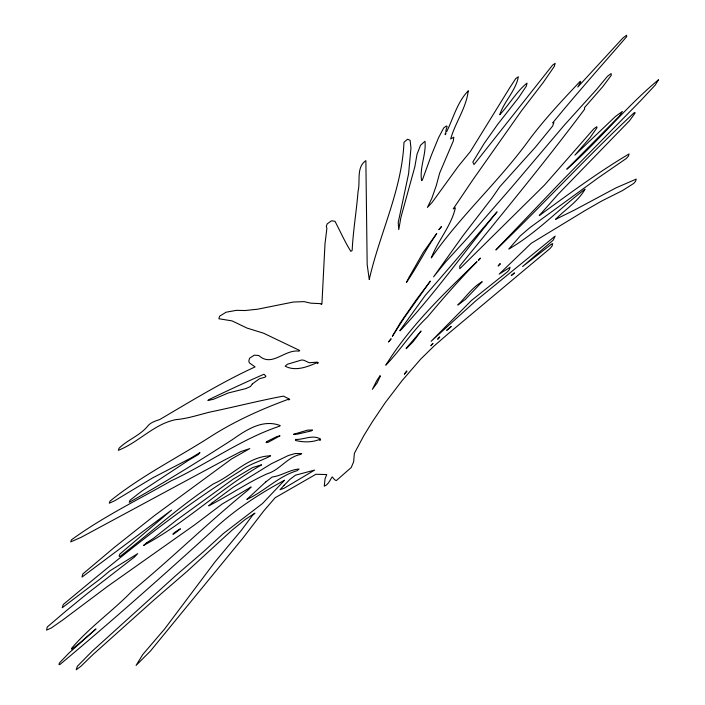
<?xml version="1.0" encoding="UTF-8"?>
<svg xmlns="http://www.w3.org/2000/svg" width="705" height="705" viewBox="0 0 705 705"><rect width="100%" height="100%" fill="white"/><g stroke="black" fill="none" stroke-linecap="round" stroke-linejoin="round"><path stroke-width="1.06" d="M468.235 90.927C466.278 107.9 455.263 122.529 450.662 139.008L453.782 137.167L453.377 140.788L439.647 173.078L436.289 185.582L431.795 198.405L427.415 207.429L432.174 202.326L458.294 166.318L470.358 151.566L509.9 87.517L515.663 78.669L518.36 76.73C515.787 90.804 504.084 101.326 499.783 114.677C509.292 104.622 516.236 91.8 527.049 83.067L526.362 86.072L518.73 97.519L497.677 124.353L484.123 143.529L472.835 162.044L474.024 164.547L552.482 65.248L555.196 63.291L554.28 66.446L543.176 82.556L521.374 110.949L472.94 179.687L453.227 208.909L455.377 207.878C451.244 225.997 437.858 240.643 431.284 257.924C459.669 216.884 497.051 183.185 526.714 143.15C542.691 121.084 561.638 101.062 580.171 81.348L580.744 81.85L577.783 87.032L622.92 37.982L626.542 35.25L626.727 36.598C601.947 65.221 576.628 93.527 552.676 122.917L553.91 122.6L552.579 126.133L535.262 147.354L499.757 186.807L492.178 197.779L462.859 235.867L433.593 276.836L445.727 261.819L467.688 237.832L512.209 186.64L564.326 125.155L596.65 89.385L607.446 76.343L611.129 73.558L611.27 75.294L602.704 86.75L584.498 107.636L584.648 109.143C544.639 162.635 501.898 214.267 459.713 266.111L459.801 268.711L544.657 184.895L593.813 128.83L596.659 126.75L597.073 127.614L590.191 137.475L574.892 155.144L615.359 116.563L622.339 111.469L619.492 116.034L566.785 169.209C598.827 141.018 625.784 106.922 658.558 79.727L655.201 85.102L640.448 100.894L560.184 182.657L495.853 249.984C542.735 204.908 586.904 156.854 634.394 112.509L635.231 112.871L629.565 120.678L558.254 194.104L539.254 215.589C568.582 194.175 597.814 172.496 629.089 153.919L628.393 156.149L626.331 158.458L598.413 177.713L529.737 227.768L520.211 235.972L508.869 249.015C537.087 232.738 559.268 208.654 585.044 189.169C578.25 201.357 565.243 209.429 555.575 219.343L574.258 210.178L615.932 187.891L636.245 179.079L635.549 181.335L633.733 183.415L622.55 190.535L601.797 200.96L585.088 210.539L531.2 243.322L499.158 274.139L510.076 267.292L509.38 269.574L507.75 271.575L471.46 300.462L431.134 341.29L475.866 300.744L555.143 236.096L553.213 240.149L522.572 266.552L551.654 244.018L551.663 244.626L552.746 243.771L552.05 246.08L550.006 248.539L448.31 333.659L434.06 346.014L420.647 359.171L402.15 380.541L385.247 402.661L372.152 422.092L363.692 435.884L354.377 453.341L353.646 461.766L351.231 467.512L336.276 480.625L334.593 479.708L332.249 476.897C330.883 478.281 328.521 484.952 324.274 486.203L325.04 478.774L326.75 474.553L315.911 474.28L275.144 497.73L263.767 510.922L243.119 537.809L150.385 651.103L136.083 665.397L142.727 654.575L164.626 628.983L214.884 562.035L241.418 530.257L252.601 515.24L254.946 513.161L245.155 519.506L231.778 530.416L187.31 571.165L153.937 600.017L92.681 654.83L80.89 666.296L76.228 669.75L77.338 666.296L92.39 651.006L176.506 574.928L203.815 551.416L223.274 533.623L262.542 503.476L284.556 480.228C258.374 494.381 233.276 510.684 211.773 531.359C161.912 576.699 111.443 621.528 59.696 664.683L58.876 664.33L59.678 662.682L68.931 653.077L95.995 628.948L79.286 643.357L71.716 649.261L71.434 648.538C89.368 627.353 112.906 610.953 132.232 590.931C171.835 558.263 208.53 522.238 248.336 489.834L251.174 486.952L222.031 504.11L194.853 524.714L107.671 586.313L62.507 620.188L51.412 627.899L46.583 630.129L47.244 627.009L66.349 610.697L87.182 593.672L134.444 557.038L137.704 553.645L110.015 570.75L99.907 579.166L62.252 607.728L63.274 604.502C120.053 557.1 177.554 510.032 240.423 470.852C249.473 463.881 260.956 461.193 270.614 455.809C248.169 456.364 233.073 475.188 213.597 483.78C180.533 505.564 151.082 532.301 119.841 556.58L119.075 556.157L119.859 554.068L171.474 510.147L81.992 577.087L82.82 573.958L114.201 547.512L154.298 515.725L231.566 458.946L249.808 448.583L240.784 451.614L224.551 460.021L81.216 537.28L70.685 541.907L71.469 539.827C102.683 517.029 137.686 500.012 171.165 480.828C207.799 463.793 241.128 438.977 279.506 426.225L280.255 425.582C262.56 418.761 246.01 430.103 232.024 439.876C198.299 461.519 164.186 482.81 129.226 502.348L129.993 500.259L141.608 491.218L188.482 460.33L198.228 454.61L199.964 452.548L191.293 457.853L152.58 477.937L114.686 500.762L109.266 503.194L110.033 501.114C141.775 475.426 178.744 457.245 212.936 435.117C236.783 420.171 262.401 408.785 288.75 399.127L288.733 399.982L289.737 399.25L283.41 396.122C258.717 400.757 234.395 407.005 209.746 412.108C198.484 414.901 187.548 418.647 175.862 419.634C154.078 423.899 138.709 442.387 118.299 450.328L119.048 448.248C127.534 439.761 139.731 435.708 147.424 426.463C150.332 422.418 155.241 421.096 159.709 419.554C190.958 401.198 222.207 381.951 255.078 366.917L249.482 362.925L248.812 361.251L249.138 359.682L249.658 358.166L254.241 355.197L258.779 355.487C272.007 367.702 284.362 349.125 299.008 351.152L299.757 350.508L263.538 333.192L247.014 328.072L232.033 320.881L218.876 318.748L219.211 317.426L219.678 316.157L226.041 312.227L236.325 310.341L245.023 310.535L257.563 309.213L293.271 302.048L304.075 301.625L310.667 303.15L320.978 303.679L321.172 304.525L321.929 303.881L324.987 243.912L326.891 228.341L326.318 226.534L327.111 223.952L331.491 220.797L334.99 221.299C340.268 231.346 344.842 241.841 350.852 251.394L352.156 250.451C353.099 230.835 356.527 210.962 358.052 191.416C360.563 181.352 355.981 167.358 365.869 160.643L367.173 264.613L369.261 279.497C379.669 233.452 401.921 190.156 403.983 142.278L407.56 139.229L410.099 140.295L410.962 148.006L408.592 173.774L398.219 222.516L398.757 229.583L400.951 217.219L414.822 166.829L417.043 154.184L420.532 145.256L424.974 141.247C426.428 154.369 419.352 167.27 421.608 180.665L422.365 180.022L431.389 155.162L438.528 137.766L443.709 127.913L446.362 126.019L447.067 126.257C447.146 127.446 444.423 132.998 446.794 131.447C453.333 118.052 457.607 101.485 468.235 90.927M317.329 362.502L317.382 363.604L318.352 362.767L317.259 362.141L309.222 362.749L303.97 360.281L301.687 359.982L287.384 364.265L285.164 366.168C295.501 371.694 307.512 366.856 317.329 362.502M319.876 439.321L319.903 440.458L320.652 439.153C313.055 434.218 303.802 439.823 295.518 439.444L295.492 440.431C303.256 442.44 312.324 442.511 319.876 439.321M385.917 365.023C399.197 351.698 412.178 331.209 427.336 317.144C443.242 298.048 459.704 279.444 477.029 261.661C444.009 293.509 410.151 325.736 385.917 365.023M400.052 330.293L400.043 330.839C435.091 293.5 464.586 251.341 497.069 211.835C473.134 239.647 449.552 267.821 425.318 295.316L400.052 330.293M406.265 348.182L406.247 348.719L413.359 341.414L421.079 331.024L406.265 348.182M445.851 132.884C445.692 135.783 444.115 134.717 445.851 132.884M482.07 281.841L465.291 299.475L457.809 305.036C465.802 297.184 472.165 287.402 482.07 281.841M380.198 376.461L377.034 383.053L372.372 389.327L376.664 380.815L380.127 375.589L380.198 376.461M391.028 338.902L388.596 341.855L391.028 338.902M441.383 226.684L438.959 229.627L441.383 226.684M406.847 371.103L404.423 374.055L406.847 371.103M409.305 276.853L406.485 282.361C417.254 266.737 425.855 249.288 436.748 233.522L423.476 252.046L409.305 276.853M252.355 383.908L250.495 386.507L245.789 388.605L228.288 392.976L213.439 399.286L207.896 400.519L209.015 399.568C227.107 390.834 245.622 382.26 264.014 374.214L265.926 376.241L264.983 377.228L259.466 378.726L252.355 383.908M266.675 441.63L266.085 442.643L268.252 442.229L280.017 435.822L276.871 436.554L266.675 441.63M400.369 322.723L392.359 336.303L404.388 317.55L430.376 281.101L416.065 300.057L400.369 322.723M480.105 258.541L478.351 260.445L479.197 259.405A32.915 9.623 -46 0 0 480.44 258.101L480.105 258.541M432.614 343.837L430.861 345.741L431.716 344.701A32.897 9.623 -46 0 0 432.958 343.406L432.614 343.837M439.418 337.369L437.664 339.281L438.519 338.233A32.915 9.623 -46 0 0 439.753 336.937L439.418 337.369M499.898 264.128L498.144 266.032L498.999 264.992A32.923 9.632 -46 0 0 500.233 263.688L499.898 264.128M284.115 485.296L280.026 489.719L284.15 488.212L314.606 470.094L295.58 475.135L290.116 479.206L284.115 485.296M451.085 326.582L446.829 330.24L451.085 326.582M513.804 273.531L511.213 275.584L514.403 272.844L513.804 273.531M180.304 528.917C168.513 538.779 172.434 532.892 180.304 528.917M265.688 481.991L246.82 499.431C264.428 491.411 278.378 476.254 297.131 470.676L299.061 469.019C289.676 469.715 281.577 475.804 272.236 476.994L265.688 481.991M146.834 542.639L143.503 545.494C185.609 522.978 220.321 488.565 261.59 464.815L252.681 467.538L233.205 479.127L176.691 520.052L153.408 538.391L146.834 542.639M212.02 502.973L208.68 505.846C228.561 495.809 246.988 482.89 267.371 473.698C279.841 470.085 287.402 456.831 300.735 454.408L301.705 453.571L295.201 453.518L288.257 455.553L271.328 463.749L233.205 487.243L212.02 502.973M312.262 430.085L311.319 430.905L297.351 434.157L293.43 434.342L307.653 430.112L312.262 430.085"/></g></svg>
